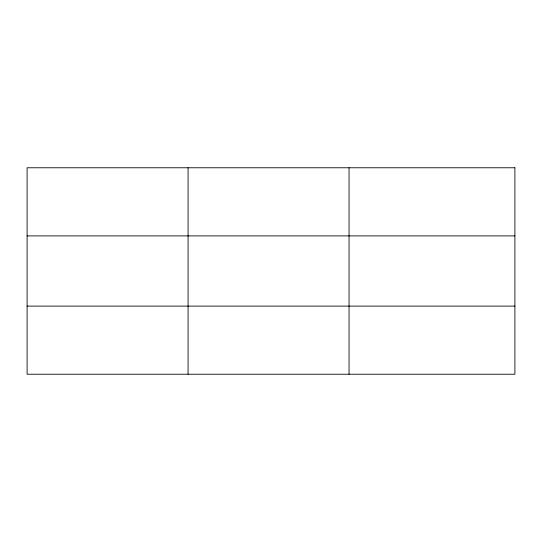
<?xml version="1.0" encoding="UTF-8"?>
<svg xmlns="http://www.w3.org/2000/svg" width="542" height="542" viewBox="0 0 542 542"><rect width="100%" height="100%" fill="white"/><g stroke="black" fill="none" stroke-linecap="round" stroke-linejoin="round"><path stroke-width="0.81" d="M188.074 167.769L188.074 374.231M349.048 167.769L349.048 374.231M27.1 235.905L514.9 235.905M27.1 306.094L514.9 306.094M514.9 167.769L514.9 374.231L27.1 374.231L27.1 167.769L514.9 167.769"/></g></svg>
